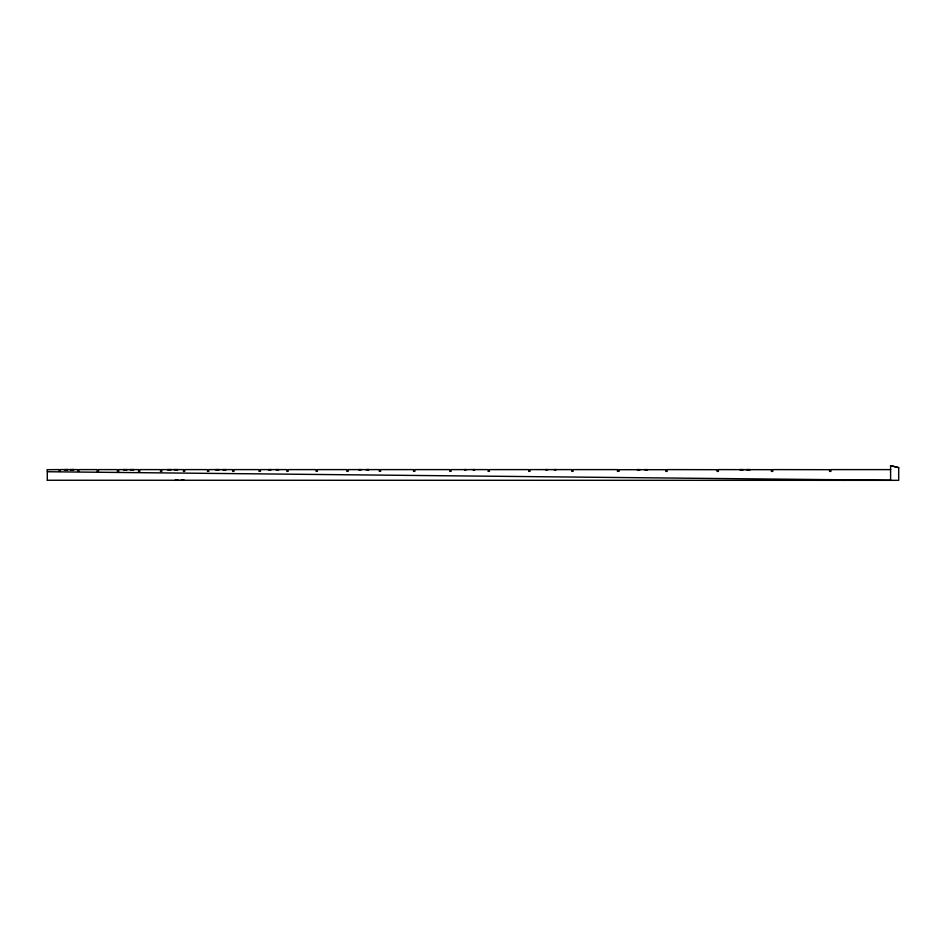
<?xml version="1.0" encoding="UTF-8"?>
<svg xmlns="http://www.w3.org/2000/svg" width="946" height="946" viewBox="0 0 946 946"><rect width="100%" height="100%" fill="white"/><g stroke="black" fill="none" stroke-linecap="round" stroke-linejoin="round"><path stroke-width="1.42" d="M47.3 469.701L58.971 469.594L58.971 471.404L60.296 471.309L60.296 469.594L77.726 469.606L77.714 471.404L79.038 471.309L79.038 469.606L97.19 469.606L97.19 471.404L98.514 471.309L98.514 469.606L117.422 469.606L117.422 471.404L118.747 471.309L118.747 469.606L138.518 469.606L138.506 471.404L139.831 471.309L139.831 469.606L160.501 469.606L160.489 471.404L161.813 471.309L161.813 469.606L183.465 469.606L183.453 471.404L184.777 471.309L184.777 469.606L207.493 469.606L207.481 471.404L208.806 471.309L208.806 469.606L232.669 469.606L232.657 471.404L233.981 471.309L233.981 469.606L259.074 469.606L259.074 471.404L260.398 471.309L260.398 469.606L286.851 469.606L286.851 471.392L288.175 471.309L288.175 469.606L316.082 469.606L316.082 471.392L317.407 471.309L317.407 469.606L346.839 469.606L346.839 471.392L348.163 471.309L348.163 469.606L379.299 469.606L379.299 471.392L380.623 471.309L380.623 469.606L413.556 469.606L413.556 471.392L414.88 471.309L414.88 469.606L449.764 469.606L449.764 471.392L451.088 471.309L451.088 469.606L488.112 469.606L488.112 471.392L489.425 471.309L489.425 469.606L528.708 469.606L528.708 471.392L530.032 471.309L530.032 469.606L571.786 469.606L571.774 471.392L573.099 471.309L573.099 469.606L617.454 469.606L617.442 471.392L618.767 471.309L618.767 469.606L618.767 471.309M898.7 467.631L890.6 465.657L898.7 467.631L898.7 480.332L47.3 480.249M665.842 469.689L618.767 469.689M717.092 469.689L667.167 469.606L667.167 471.392L665.842 471.392L665.842 469.606M771.451 469.689L718.416 469.606L718.416 471.392L717.092 471.392L717.103 469.606M829.583 469.689L772.776 469.606L772.776 471.392L771.451 471.392L771.463 469.606M890.6 480.332L890.6 465.657M365.771 469.665L369.058 469.63L367.497 469.677M841.231 480.272L844.506 480.32M842.117 480.32L841.325 480.284M73.942 469.677L70.004 469.665L73.457 469.677M851.376 480.284L847.533 480.272L849.508 480.32M64.068 469.665L67.97 469.618M73.93 469.63L71.967 469.63M359.303 469.665L359.965 469.665L358.51 469.677L360.769 469.63M465.834 469.642L464.273 469.654L466.638 469.654M473.367 469.654L474.927 469.654L472.551 469.642M547.143 469.642L545.582 469.654L547.947 469.654M554.675 469.654L556.224 469.654L553.859 469.642M175.223 480.272L177.612 480.272M184.08 480.32L183.418 480.32M850.229 480.284L850.88 480.284M841.633 480.272L843.596 480.32M850.974 480.32L849.425 480.284L850.312 480.32M126.587 469.642L123.299 469.654L127.592 469.654M130.666 469.654L133.954 469.654L129.673 469.642M170.599 469.642L167.312 469.654L171.593 469.654M174.679 469.654L177.966 469.654L173.674 469.642M218.703 469.642L215.404 469.654L219.697 469.654M270.662 469.642L268.297 469.654L271.585 469.654M276.587 469.654L278.952 469.654L275.664 469.642M742.894 469.654L739.713 469.654L743.899 469.642M746.973 469.642L750.261 469.654L745.98 469.654M890.683 469.618L830.907 469.606L830.907 471.392L829.583 471.392L829.595 469.606M66.054 469.63L68.006 469.677M360.769 469.677L361.691 469.677M640.265 469.642L636.977 469.654L639.354 469.654M644.344 469.654L647.632 469.654L645.267 469.642M181.691 480.32L184.08 480.272M178.617 480.284L175.223 480.32M180.698 480.32L183.418 480.272M843.572 480.272L845.511 480.32M366.693 469.665L368.16 469.618M66.078 469.677L64.553 469.665L65.274 469.677M842.117 480.284L842.78 480.32M175.885 480.284L176.701 480.284M47.3 471.735L890.683 480.261M47.3 469.594L47.3 480.343M226.059 469.654L222.771 469.654L226.059 469.654"/></g></svg>
